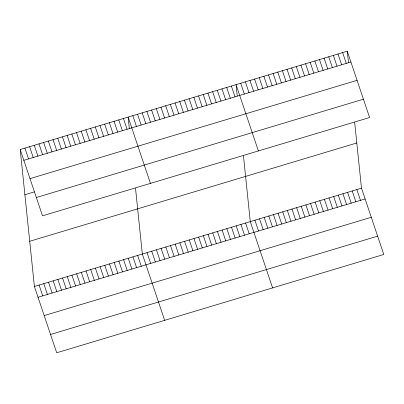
<?xml version="1.0" encoding="UTF-8"?>
<svg xmlns="http://www.w3.org/2000/svg" width="404" height="404" viewBox="0 0 404 404"><rect width="100%" height="100%" fill="white"/><g stroke="black" fill="none" stroke-linecap="round" stroke-linejoin="round"><path stroke-width="0.61" d="M20.2 149.525L347.283 51.217L369.594 117.519L42.511 215.827L20.2 149.525L34.406 286.481L56.717 352.783L383.8 254.475L361.489 188.173L354.677 122.488M23.831 160.312L350.914 62.004M29.997 178.634L357.08 80.325M24.886 194.723L34.274 191.9M36.35 197.511L363.433 99.202M29.714 241.284L356.798 142.976M34.406 286.481L361.489 188.173M38.037 297.268L365.115 198.96M44.198 315.59L371.281 217.281M50.55 334.462L377.634 236.153M342.648 52.611L346.279 63.398M338.017 54.005L341.648 64.792M333.381 55.393L337.012 66.185M328.75 56.787L332.381 67.574M324.114 58.181L327.745 68.968M319.483 59.575L323.109 70.362M314.847 60.964L318.478 71.755M356.853 189.562L360.484 200.354M310.211 62.357L313.842 73.149M352.217 190.956L355.848 201.748M305.581 63.751L309.212 74.538M347.586 192.349L351.217 203.136M300.945 65.145L304.576 75.932M342.951 193.743L346.582 204.53M296.314 66.539L299.945 77.326M338.32 195.137L341.951 205.924M291.678 67.928L295.309 78.719M333.684 196.526L337.315 207.318M287.047 69.321L290.678 80.113M329.053 197.92L332.684 208.711M282.411 70.715L286.042 81.502M324.417 199.313L328.048 210.1M277.775 72.109L281.406 82.896M319.781 200.707L323.412 211.494M273.144 73.498L276.775 84.29M315.15 202.096L318.781 212.888M268.509 74.892L272.139 85.683M310.514 203.49L314.145 214.282M263.878 76.285L267.509 87.072M305.884 204.884L309.514 215.67M259.242 77.679L262.873 88.466M301.248 206.277L304.879 217.064M254.611 79.073L258.242 89.86M296.617 207.671L300.248 218.458M249.975 80.462L253.606 91.253M291.981 209.06L295.612 219.852M245.344 81.855L248.975 92.647M287.35 210.454L290.981 221.246M240.708 83.249L244.339 94.036M282.714 211.847L286.345 222.634M258.388 150.944L236.072 84.643L237.244 95.94M278.078 213.241L281.709 224.028M231.381 86.052L235.012 96.839M273.447 214.635L277.078 225.422M226.689 87.461L230.32 98.253M268.811 216.024L272.442 226.816M221.998 88.875L225.629 99.662M264.181 217.418L267.812 228.204M217.302 90.284L220.932 101.071M259.545 218.811L263.176 229.598M212.61 91.693L216.241 102.485M254.914 220.205L258.545 230.992M207.919 93.107L211.55 103.894M272.594 287.901L250.278 221.594L243.466 155.914M203.222 94.516L206.853 105.303M245.587 223.008L249.218 233.795M198.531 95.925L202.162 106.717M240.895 224.417L244.521 235.204M193.839 97.339L197.47 108.126M236.199 225.826L239.83 236.618M189.148 98.748L192.774 109.535M231.507 227.24L235.138 238.027M184.451 100.157L188.082 110.948M226.816 228.649L230.447 239.436M179.76 101.571L183.391 112.357M222.119 230.058L225.75 240.85M175.068 102.98L178.699 113.766M217.428 231.472L221.059 242.259M170.372 104.389L174.003 115.18M212.736 232.881L216.367 243.668M165.68 105.797L169.311 116.589M208.04 234.29L211.671 245.082M160.989 107.212L164.62 117.998M203.348 235.704L206.979 246.491M156.292 108.62L159.923 119.407M198.657 237.113L202.288 247.899M151.601 110.029L155.232 120.821M193.965 238.522L197.596 249.313M146.91 111.443L150.541 122.23M189.269 239.936L192.9 250.722M142.218 112.852L145.849 123.639M184.578 241.345L188.208 252.131M137.522 114.261L141.153 125.053M179.886 242.754L183.517 253.545M132.83 115.675L136.461 126.462M175.19 244.162L178.821 254.954M150.45 183.386L128.139 117.084L129.31 128.381M170.498 245.576L174.129 256.363M123.442 118.493L127.073 129.285M165.807 246.985L169.438 257.772M118.751 119.907L122.382 130.694M161.115 248.394L164.746 259.186M114.059 121.316L117.69 132.103M156.419 249.808L160.05 260.595M109.368 122.725L112.999 133.517M151.727 251.217L155.358 262.004M104.671 124.134L108.302 134.926M147.036 252.626L150.667 263.418M99.98 125.548L103.611 136.335M164.655 320.342L142.339 254.04L135.527 188.355M95.288 126.957L98.919 137.749M137.648 255.449L141.279 266.236M90.592 128.366L94.223 139.158M132.956 256.858L136.587 267.65M85.9 129.78L89.531 140.567M128.265 258.272L131.891 269.059M81.209 131.189L84.84 141.976M123.568 259.681L127.199 270.468M76.518 132.598L80.143 143.39M118.877 261.09L122.508 271.882M71.821 134.012L75.452 144.799M114.186 262.499L117.817 273.291M67.13 135.421L70.761 146.208M109.489 263.913L113.12 274.7M62.438 136.83L66.069 147.622M104.798 265.322L108.429 276.109M57.742 138.244L61.373 149.031M100.106 266.731L103.737 277.523M53.05 139.653L56.681 150.439M95.41 268.145L99.041 278.932M48.359 141.062L51.99 151.853M90.718 269.554L94.349 280.341M43.662 142.476L47.293 153.262M86.027 270.963L89.658 281.755M38.971 143.885L42.602 154.671M81.335 272.377L84.966 283.164M34.279 145.294L37.91 156.085M76.639 273.786L80.27 284.573M29.588 146.703L33.219 157.494M71.947 275.195L75.578 285.987M24.891 148.117L28.522 158.903M67.256 276.609L70.887 287.396M62.559 278.018L66.19 288.804M57.868 279.427L61.499 290.218M53.176 280.841L56.807 291.627M48.485 282.25L52.116 293.036M43.789 283.659L47.42 294.45M39.097 285.067L42.728 295.859M347.283 51.217L348.455 62.514"/></g></svg>
